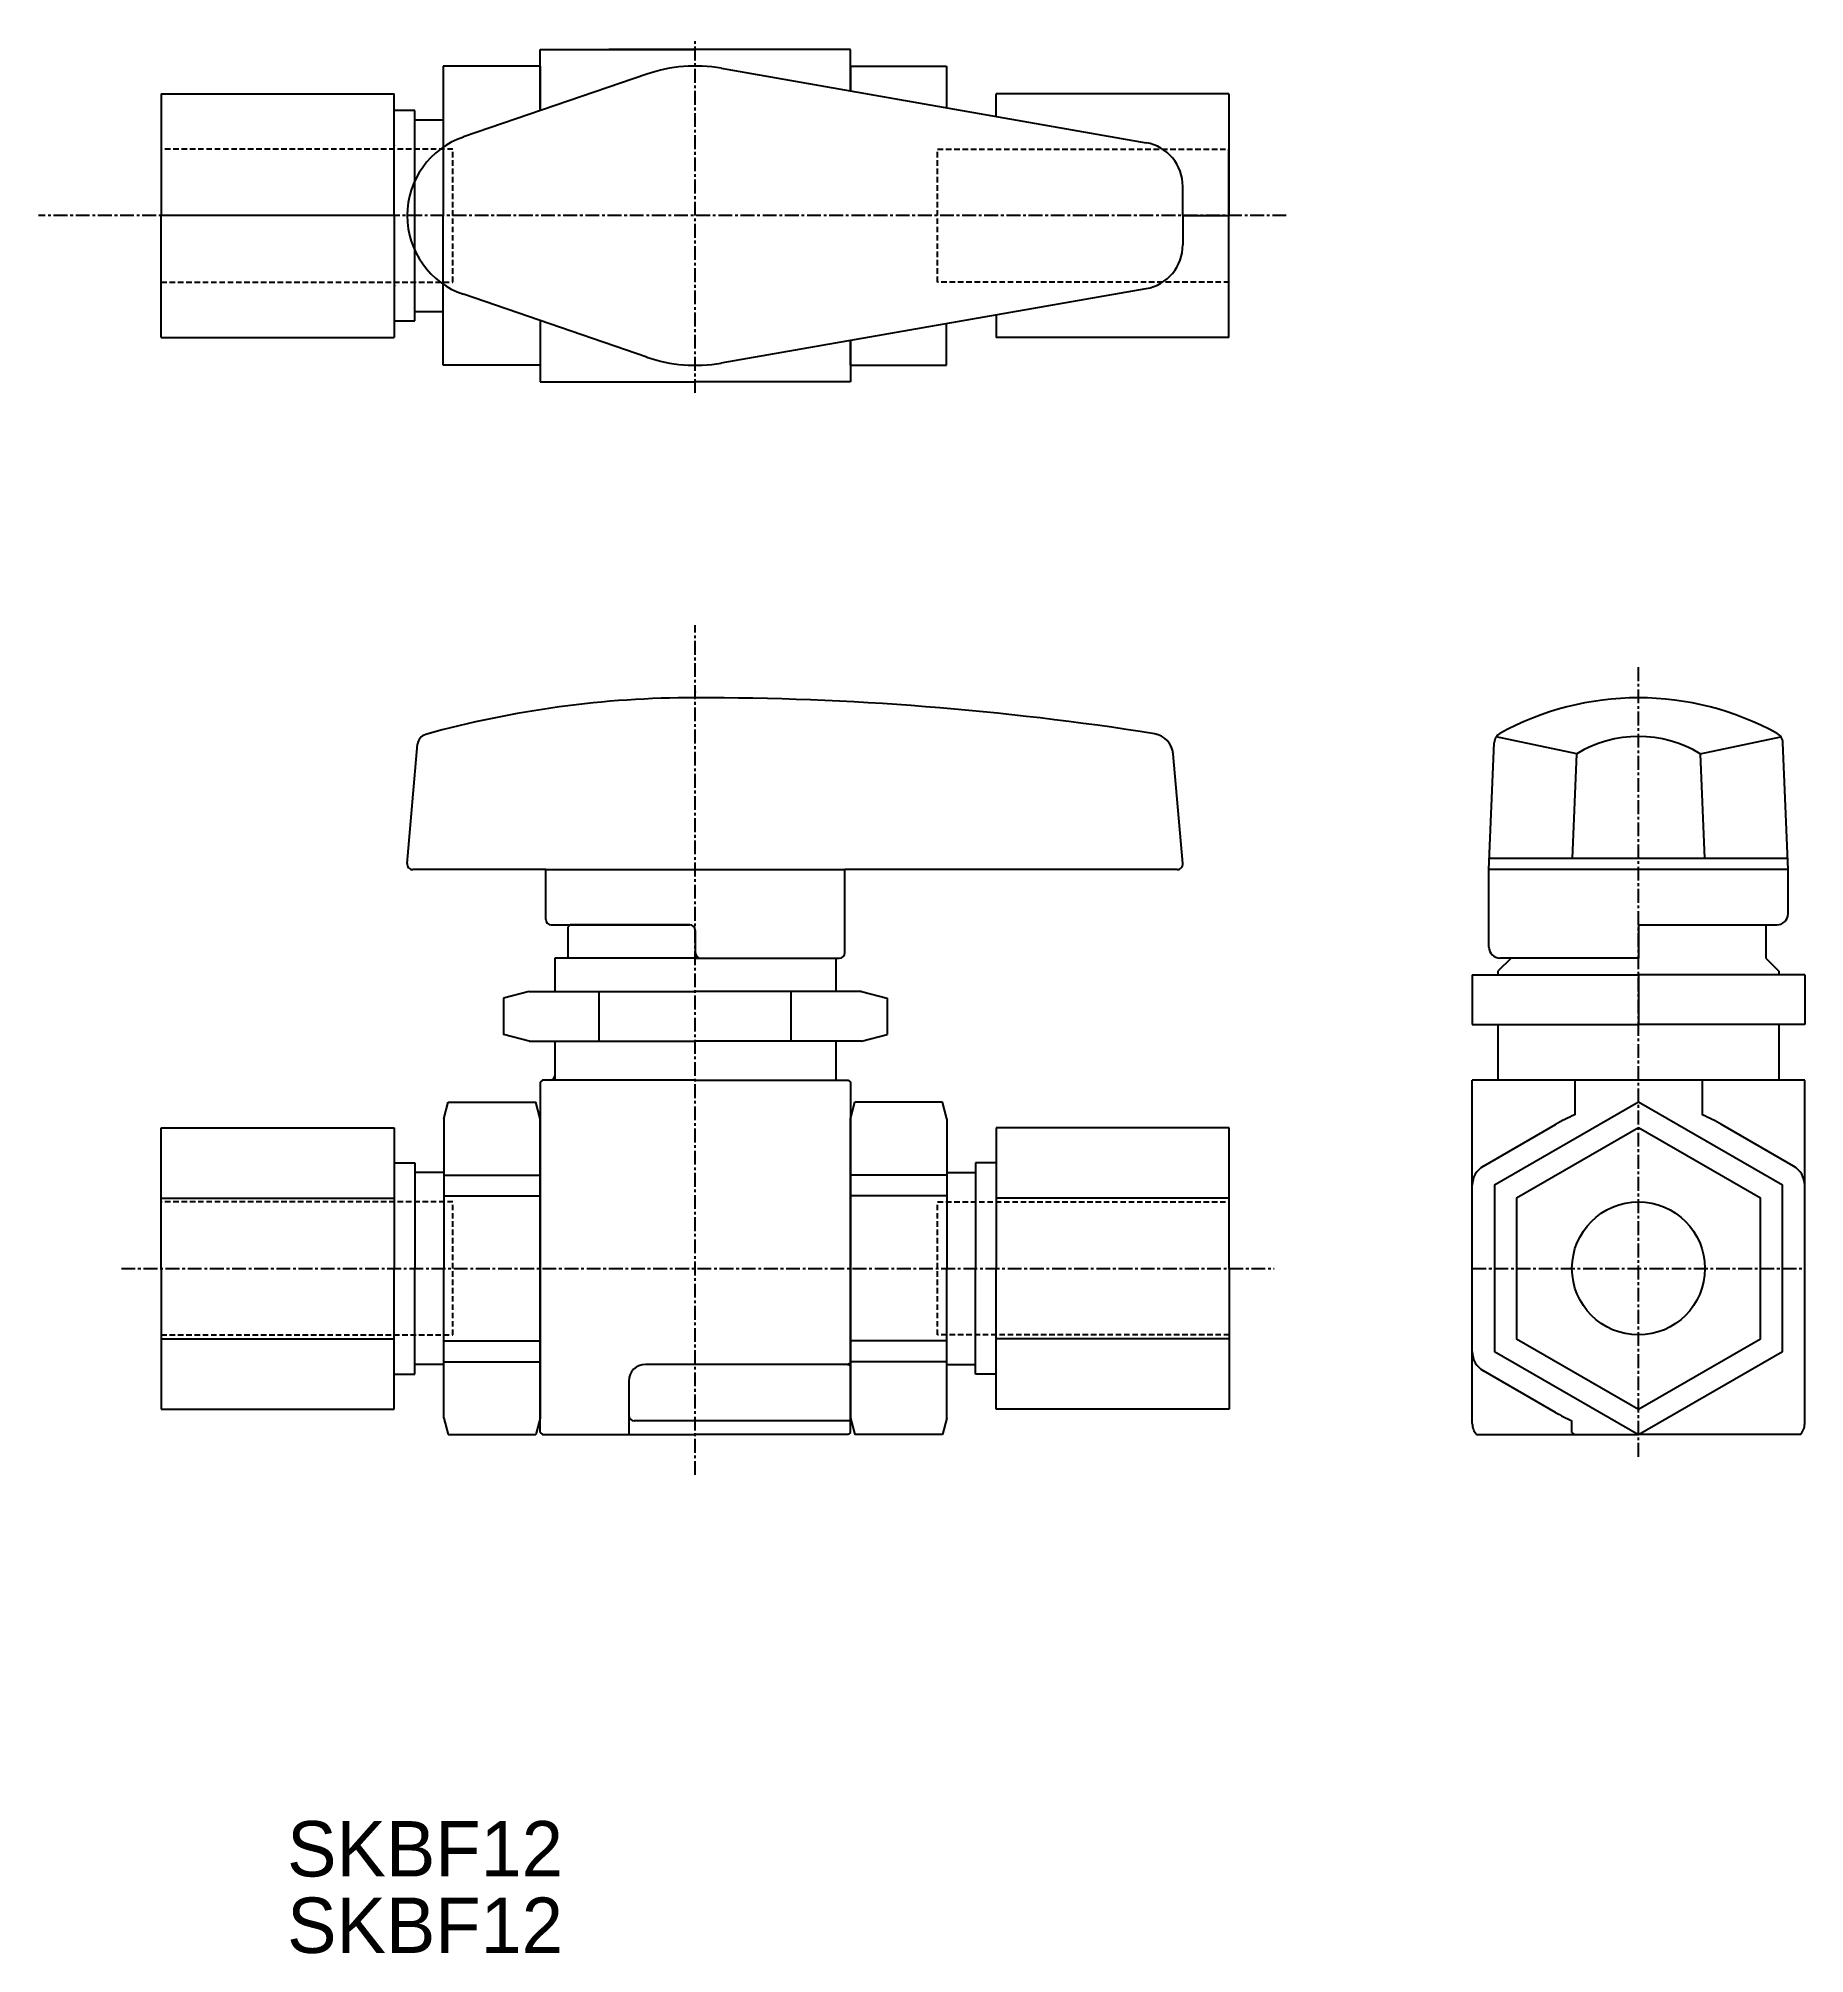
# Model space of a CAD drawing. Extents: x -75 to 84, y 143 to 316.
import ezdxf

# ---------------------------------------------------------------- set-up
doc = ezdxf.new("R2010")
doc.units = 0
doc.linetypes.add('CENTER', pattern=[2, 1.25, -0.25, 0.25, -0.25])
doc.linetypes.add('DASHED', pattern=[0.75, 0.5, -0.25])
doc.layers.get('0').update_dxf_attribs({"linetype": 'CONTINUOUS'})
doc.layers.add('CENTER', color=1, linetype='CENTER')

msp = doc.modelspace()

# ---------------------------------------------------------------- linework, layer by layer
at = {"color": 7, "linetype": 'CONTINUOUS'}
for p, q in [((-29.68, 315.26), (-15.68, 315.26)), ((-29.68, 309.73), (-29.68, 315.26)), ((-28.18, 315.26), (-15.68, 315.26)), ((-7.88, 315.26), (-23.47, 315.26)), ((-1.68, 315.26), (-15.68, 315.26)), ((-1.68, 311.52), (-1.68, 315.26)), ((-38.44, 313.76), (-38.44, 300.26)), ((-29.68, 313.76), (-38.44, 313.76)), ((-20.06, 313.03), (-36.61, 307.36)), ((-29.68, 313.76), (-29.68, 309.73)), ((-29.68, 313.76), (-29.68, 309.73)), ((-13.35, 313.56), (25.01, 306.84)), ((-1.68, 313.76), (7.01, 313.76)), ((-1.68, 313.76), (-1.68, 311.52)), ((7.01, 313.76), (7.01, 309.99)), ((-63.88, 311.26), (-42.85, 311.26)), ((-63.88, 311.26), (-63.88, 306.26)), ((-42.85, 300.26), (-42.85, 311.26)), ((32.48, 311.26), (11.49, 311.26)), ((11.49, 309.21), (11.49, 311.26)), ((32.48, 311.26), (32.48, 300.26)), ((-40.98, 309.76), (-42.85, 309.76)), ((-40.98, 308.92), (-40.98, 309.76)), ((-40.98, 300.26), (-40.98, 308.92)), ((-40.98, 308.92), (-38.44, 308.92)), ((-63.88, 306.26), (-63.88, 300.26)), ((-42.84, 306.55), (-42.84, 306.61)), ((32.48, 294.26), (32.48, 306.26)), ((28.32, 300.26), (28.32, 302.9)), ((-42.85, 300.26), (-63.88, 300.26)), ((-63.88, 294.26), (-63.88, 300.26)), ((-42.85, 300.26), (-42.85, 289.26)), ((-40.98, 291.6), (-40.98, 300.26)), ((-38.44, 286.76), (-38.44, 300.26)), ((28.32, 300.26), (32.48, 300.26)), ((28.32, 300.26), (28.32, 297.62)), ((32.48, 289.26), (32.48, 300.26)), ((-63.88, 289.26), (-63.88, 294.26)), ((-42.84, 293.98), (-42.84, 293.91)), ((-20.06, 287.49), (-36.61, 293.17)), ((-13.35, 286.97), (25.01, 293.68)), ((-42.85, 290.76), (-40.98, 290.76)), ((-40.98, 290.76), (-40.98, 291.6)), ((-40.98, 291.6), (-38.44, 291.6)), ((-29.68, 290.79), (-29.68, 285.26)), ((7.01, 286.76), (7.01, 290.53)), ((11.49, 291.32), (11.49, 289.26)), ((-63.88, 289.26), (-42.85, 289.26)), ((-1.68, 286.76), (-1.68, 289.01)), ((-1.68, 289.01), (-1.68, 285.26)), ((32.48, 289.26), (11.49, 289.26)), ((-29.68, 286.76), (-38.44, 286.76)), ((-29.68, 285.26), (-15.68, 285.26)), ((-28.18, 285.26), (-15.68, 285.26)), ((-1.68, 285.26), (-15.68, 285.26)), ((-1.68, 286.76), (7.01, 286.76)), ((-41.68, 241.8), (-40.74, 252.57)), ((55.95, 241.26), (56.43, 252.7)), ((63.89, 251.7), (56.6, 253.23)), ((75.02, 251.7), (82.3, 253.23)), ((82.95, 241.26), (82.48, 252.7)), ((28.32, 241.8), (27.45, 251.7)), ((63.49, 242.26), (63.89, 251.7)), ((75.02, 251.7), (75.41, 242.26)), ((82.91, 242.26), (55.99, 242.26)), ((-29.18, 241.26), (-41.18, 241.26)), ((-29.18, 236.76), (-29.18, 241.26)), ((-29.18, 241.26), (-2.18, 241.26)), ((-2.18, 233.76), (-2.18, 241.26)), ((27.82, 241.26), (-2.18, 241.26)), ((55.95, 234.26), (55.95, 241.26)), ((82.95, 241.26), (55.95, 241.26)), ((82.95, 237.26), (82.95, 241.26)), ((-28.68, 236.26), (-16.18, 236.26)), ((-26.98, 236.26), (-27.18, 236.06)), ((-27.18, 236.06), (-27.18, 233.26)), ((-16.18, 236.26), (-26.98, 236.26)), ((-16.18, 236.26), (-26.98, 236.26)), ((-15.68, 235.76), (-15.68, 233.76)), ((69.45, 236.26), (81.95, 236.26)), ((69.45, 236.26), (69.45, 233.26)), ((76.2, 236.26), (80.95, 236.26)), ((80.95, 236.26), (80.95, 233.26)), ((80.95, 236.26), (80.95, 233.76)), ((-15.68, 233.26), (-28.36, 233.26)), ((-28.36, 233.26), (-28.36, 230.26)), ((-15.68, 233.26), (-4.18, 233.26)), ((-15.18, 233.26), (-2.68, 233.26)), ((-3, 233.26), (-3, 230.26)), ((54.45, 231.76), (69.45, 231.76)), ((54.45, 231.76), (54.45, 227.26)), ((57.95, 233.26), (56.77, 232.08)), ((56.77, 232.08), (56.77, 231.76)), ((69.45, 233.26), (56.95, 233.26)), ((84.45, 231.76), (69.45, 231.76)), ((69.45, 231.76), (69.45, 227.26)), ((80.95, 233.26), (82.13, 232.08)), ((82.13, 232.08), (82.13, 231.76)), ((84.45, 231.76), (84.45, 227.26)), ((-30.68, 230.26), (-33, 229.64)), ((-30.68, 230.26), (-15.68, 230.26)), ((-24.34, 225.76), (-24.34, 230.26)), ((-0.68, 230.26), (-15.68, 230.26)), ((-7.02, 225.76), (-7.02, 230.26)), ((-0.68, 230.26), (1.64, 229.64)), ((-33, 229.64), (-33, 226.38)), ((1.64, 229.64), (1.64, 226.38)), ((54.45, 227.26), (69.45, 227.26)), ((56.77, 227.26), (56.77, 222.26)), ((84.45, 227.26), (69.45, 227.26)), ((82.13, 227.26), (82.13, 222.26)), ((-30.68, 225.76), (-33, 226.38)), ((-30.68, 225.76), (-15.68, 225.76)), ((-28.36, 225.76), (-28.36, 222.26)), ((-0.68, 225.76), (-15.68, 225.76)), ((-3, 225.76), (-3, 222.26)), ((-0.68, 225.76), (1.64, 226.38)), ((-29.48, 222.26), (-29.68, 222.06)), ((-29.68, 222.06), (-29.68, 205.26)), ((-15.68, 222.26), (-29.48, 222.26)), ((-15.68, 222.26), (-1.88, 222.26)), ((-1.88, 222.26), (-1.68, 222.06)), ((-1.68, 222.06), (-1.68, 205.26)), ((54.45, 191.26), (54.45, 222.26)), ((69.45, 222.26), (54.45, 222.26)), ((63.7, 222.26), (63.7, 219.11)), ((84.45, 222.26), (69.45, 222.26)), ((75.2, 222.26), (75.2, 219.11)), ((84.45, 191.26), (84.45, 222.26)), ((-38.38, 218.76), (-37.98, 220.26)), ((-37.98, 220.26), (-30.08, 220.26)), ((-29.68, 218.76), (-30.08, 220.26)), ((-1.68, 218.76), (-1.28, 220.26)), ((6.62, 220.26), (-1.28, 220.26)), ((7.02, 218.76), (6.62, 220.26)), ((-63.88, 217.96), (-42.85, 217.96)), ((-63.88, 205.26), (-63.88, 217.96)), ((-42.85, 217.96), (-42.85, 205.26)), ((-38.38, 218.76), (-38.38, 205.26)), ((-29.68, 205.26), (-29.68, 218.76)), ((-1.68, 205.26), (-1.68, 218.76)), ((7.02, 218.76), (7.02, 205.26)), ((11.49, 217.96), (11.49, 205.26)), ((32.52, 217.96), (11.49, 217.96)), ((32.52, 205.26), (32.52, 217.96)), ((55.45, 214.49), (61.95, 218.25)), ((83.45, 214.49), (76.95, 218.25)), ((-42.85, 214.78), (-40.98, 214.78)), ((-40.98, 214.78), (-40.98, 205.26)), ((11.49, 214.78), (9.62, 214.78)), ((9.62, 214.78), (9.62, 205.26)), ((-38.38, 213.92), (-40.98, 213.92)), ((-38.38, 213.68), (-29.68, 213.68)), ((7.02, 213.68), (-1.68, 213.68)), ((7.02, 213.92), (9.62, 213.92)), ((-63.88, 211.61), (-42.85, 211.61)), ((-38.38, 211.8), (-29.68, 211.8)), ((7.02, 211.8), (-1.68, 211.8)), ((32.52, 211.61), (11.49, 211.61)), ((-63.88, 205.26), (-63.88, 192.56)), ((-42.85, 192.56), (-42.85, 205.26)), ((-40.98, 195.73), (-40.98, 205.26)), ((-38.38, 191.76), (-38.38, 205.26)), ((-29.68, 205.26), (-29.68, 191.76)), ((-29.68, 190.46), (-29.68, 205.26)), ((-1.68, 205.26), (-1.68, 191.76)), ((-1.68, 190.46), (-1.68, 205.26)), ((7.02, 191.76), (7.02, 205.26)), ((9.62, 195.73), (9.62, 205.26)), ((11.49, 192.56), (11.49, 205.26)), ((32.52, 205.26), (32.52, 192.56)), ((-63.88, 198.91), (-42.85, 198.91)), ((32.52, 198.91), (11.49, 198.91)), ((-38.38, 198.72), (-29.68, 198.72)), ((7.02, 198.72), (-1.68, 198.72)), ((-42.85, 195.73), (-40.98, 195.73)), ((-38.38, 196.6), (-40.98, 196.6)), ((-38.38, 196.84), (-29.68, 196.84)), ((-2.18, 196.6), (-20.18, 196.6)), ((7.02, 196.84), (-1.68, 196.84)), ((7.02, 196.6), (9.62, 196.6)), ((11.49, 195.73), (9.62, 195.73)), ((61.95, 192.27), (55.45, 196.02)), ((-21.68, 195.1), (-21.68, 190.26)), ((-63.88, 192.56), (-42.85, 192.56)), ((32.52, 192.56), (11.49, 192.56)), ((-38.38, 191.76), (-37.98, 190.26)), ((-37.98, 190.26), (-30.08, 190.26)), ((-29.68, 191.76), (-30.08, 190.26)), ((-29.68, 190.46), (-29.48, 190.26)), ((-29.48, 190.26), (-15.68, 190.26)), ((-1.68, 191.51), (-21.18, 191.51)), ((-1.88, 190.26), (-15.68, 190.26)), ((-1.68, 190.46), (-1.88, 190.26)), ((-1.68, 191.76), (-1.28, 190.26)), ((6.62, 190.26), (-1.28, 190.26)), ((7.02, 191.76), (6.62, 190.26)), ((54.83, 190.26), (69.45, 190.26)), ((63.45, 190.46), (63.45, 191.51)), ((63.45, 190.46), (63.65, 190.26)), ((84.07, 190.26), (69.45, 190.26))]:
    msp.add_line(p, q, dxfattribs=at)
at = {"color": 3, "linetype": 'DASHED'}
for p, q in [((-37.55, 306.26), (-63.88, 306.26)), ((-37.55, 294.26), (-37.55, 306.26)), ((6.19, 306.26), (32.52, 306.26)), ((6.19, 294.26), (6.19, 306.26)), ((-63.88, 294.26), (-37.55, 294.26)), ((32.52, 294.26), (6.19, 294.26)), ((-37.55, 211.26), (-63.88, 211.26)), ((-37.55, 199.26), (-37.55, 211.26)), ((6.19, 199.26), (6.19, 211.26)), ((6.19, 211.26), (32.52, 211.26)), ((-63.88, 199.26), (-37.55, 199.26)), ((32.52, 199.26), (6.19, 199.26))]:
    msp.add_line(p, q, dxfattribs=at)
at = {"color": 7, "linetype": 'CONTINUOUS', "flags": 128}
for points in [[(69.45, 220.26), (56.46, 212.76), (56.46, 197.76), (69.45, 190.26), (82.44, 197.76), (82.44, 212.76)], [(69.45, 217.96), (58.45, 211.61), (58.45, 198.91), (69.45, 192.56), (80.45, 198.91), (80.45, 211.61)]]:
    msp.add_lwpolyline(points, close=True, dxfattribs=at)
at = {"color": 7, "linetype": 'CONTINUOUS'}
msp.add_circle((69.45, 205.26), 6, dxfattribs=at)
for centre, radius, start, end in [((-15.68, 300.26), 13.5, 80.0669, 108.9246), ((-34.18, 300.26), 7.5, 108.9246, 180), ((24.32, 302.9), 4, 0, 80.0669), ((-34.18, 300.26), 7.5, 180, 251.0754), ((24.32, 297.62), 4, 279.9331, 0), ((-15.68, 300.26), 13.5, 251.0754, 279.9331), ((-15.68, 165.73), 91.03, 89.9999, 105.5021), ((-15.68, -9.13), 265.89, 81.0306, 90), ((69.45, 230.86), 25.89, 90, 118.8835), ((69.45, 230.86), 25.89, 61.1165, 90), ((-39.74, 252.48), 1, 105.532, 175), ((25.46, 251.53), 2, 5, 81.0204), ((57.43, 252.66), 1, 118.8835, 177.6141), ((69.45, 242.51), 10.75, 58.8234, 121.1766), ((81.48, 252.66), 1, 2.3859, 61.1165), ((81.48, 252.66), 1, 2.3859, 61.1165), ((-41.18, 241.76), 0.5, 175, 270), ((27.82, 241.76), 0.5, 270, 5), ((81.95, 237.26), 1, 270, 0), ((-28.68, 236.76), 0.5, 180, 270), ((-16.18, 235.76), 0.5, 0, 90), ((-15.18, 233.76), 0.5, 180, 270), ((-2.68, 233.76), 0.5, 270, 0), ((56.95, 234.26), 1, 180, 270), ((-28.76, 222.66), 0.4, 270, 0), ((69.45, 205.26), 15, 112.5456, 120), ((69.45, 205.26), 15, 60, 67.4544), ((56.45, 212.76), 2, 120, 180), ((82.45, 212.76), 2, 0, 60), ((56.45, 197.75), 2, 180, 240), ((-20.18, 195.1), 1.5, 90, 180), ((-2.18, 197.6), 1, 270, 300), ((-2.18, 195.6), 1, 60, 90), ((-21.18, 192.01), 0.5, 180, 270), ((69.45, 205.26), 15, 240, 246.4218), ((55.95, 191.26), 1.5, 180, 221.8103), ((82.95, 191.26), 1.5, 318.1897, 0)]:
    msp.add_arc(centre, radius, start, end, dxfattribs=at)
msp.add_point((-15.68, 257.26), dxfattribs=at)
at = {"layer": 'CENTER', "color": 1, "linetype": 'CENTER'}
for p, q in [((-15.68, 284.26), (-15.68, 316.26)), ((37.66, 300.26), (-74.97, 300.26)), ((-15.68, 186.63), (-15.68, 263.32)), ((69.45, 188.26), (69.45, 259.52)), ((-67.48, 205.26), (36.56, 205.26)), ((54.45, 205.26), (84.45, 205.26))]:
    msp.add_line(p, q, dxfattribs=at)

# ---------------------------------------------------------------- texts
at = {"color": 7, "linetype": 'CONTINUOUS'}
for p in [(-52.52, 150.39), (-52.52, 143.49)]:
    msp.add_text('SKBF12', height=5, dxfattribs=at).set_placement(p)

doc.saveas('drawing.dxf')
